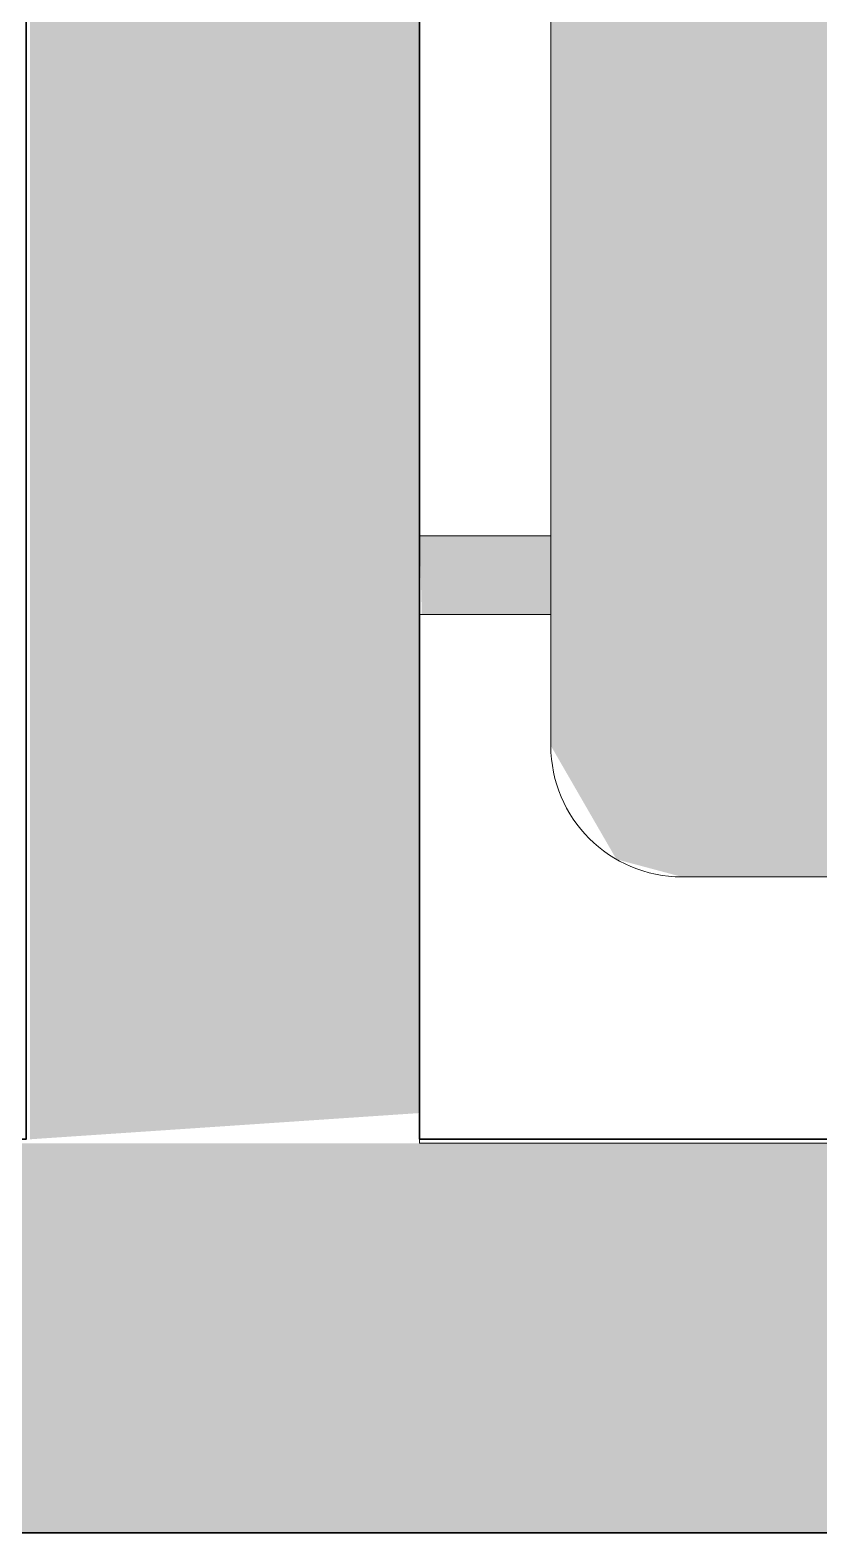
# Model space of a CAD drawing. Header units: metres. Extents: x 5 to 242, y -3 to 162.
# Drawn here: x 182.758 to 183.059, y 80.446 to 81.018 of the extents above; entities that cross this region are included whole.
import ezdxf

# ---------------------------------------------------------------- set-up
doc = ezdxf.new("R2010")
doc.units = ezdxf.units.M
doc.layers.add('1053_ARQ_BASE_MATADOURO_dwg', color=7, linetype='Continuous', lineweight=5, true_color=0x767676)
for name, color, linetype, lineweight in [('A-EQUIPAMENTOS', 7, 'Continuous', 5), ('A-PAREDE', 7, 'Continuous', 30), ('A-WALL', 7, 'Continuous', 9)]:
    doc.layers.add(name, color=color, linetype=linetype, lineweight=lineweight)

# ---------------------------------------------------------------- blocks, each defined once
blk = doc.blocks.new('1053_ARQ_BASE_MATADOURO_dwg_A$C41DB0A6B-4039624-TÉRREO 1_20')
at = {"layer": 'A-EQUIPAMENTOS', "true_color": 0xe2e2e2}
blk.add_hatch(color=254, dxfattribs=at).paths.add_polyline_path([(0.23761, 0.79), (0.4, 0.79), (0.44182, 0.76585), (0.43536, 0.10464), (0.4, 0.09), (0.075, 0.09867), (0.06036, 0.115), (0.05, 0.14), (0.05, 0.19), (0, 0.19), (0.00084, 0.22), (0.05, 0.22), (0.05, 0.66), (0, 0.66), (0.00084, 0.69), (0.05, 0.69), (0.05, 0.74), (0.075, 0.7833), (0.1, 0.79)])
at = {"layer": 'A-EQUIPAMENTOS', "color": 253, "true_color": 0xaaaaaa}
for p, q in [((0.4, 0.79), (0.1, 0.79)), ((0.05, 0.74), (0.05, 0.14)), ((0.05, 0.69), (0, 0.69)), ((0.05, 0.66), (0, 0.66))]:
    blk.add_line(p, q, dxfattribs=at)
blk.add_arc((0.1, 0.74), 0.05, 90, 180, dxfattribs=at)
blk = doc.blocks.new('1053_ARQ_BASE_MATADOURO_dwg_arq geral tgov-4039641-TÉRREO 1_20')
at = {"layer": 'A-PAREDE', "color": 253, "true_color": 0xaaaaaa}
blk.add_line((28.29823, -2.74034), (24.19823, -2.74034), dxfattribs=at)
at = {"layer": 'A-PAREDE', "color": 253, "true_color": 0xaaaaaa, "flags": 128}
blk.add_lwpolyline([(28.29823, -2.59034), (26.29823, -2.59034), (26.29823, -0.64034), (26.34823, -0.64034), (26.34823, -0.49034), (26.09823, -0.49034), (26.09823, -0.64034), (26.14823, -0.64034), (26.14823, -2.59034), (24.19823, -2.59034)], dxfattribs=at)
at = {"extrusion": (0, 0, -1), "zscale": -1, "rotation": 180}
blk.add_blockref('1053_ARQ_BASE_MATADOURO_dwg_A$C41DB0A6B-4039624-TÉRREO 1_20', (-26.29823, -1.70034), dxfattribs=at)
blk = doc.blocks.new('1053_ARQ_BASE_MATADOURO_dwg-3625622-TÉRREO 1_20')
blk.add_blockref('1053_ARQ_BASE_MATADOURO_dwg_arq geral tgov-4039641-TÉRREO 1_20', (130.20979, 83.18603))

msp = doc.modelspace()

# ---------------------------------------------------------------- hatches: boundary and pattern name
at = {"layer": 'A-WALL', "true_color": 0xffd4aa, "transparency": 33554483}
msp.add_hatch(color=41, dxfattribs=at).paths.add_polyline_path([(182.75829, 80.5957), (182.90679, 80.6057), (182.90679, 82.5457), (182.75829, 82.5457), (182.75829, 80.6057)])
h = msp.add_hatch(color=41, dxfattribs=at)
h.paths.add_polyline_path([(193.15679, 80.4457), (193.30679, 80.4457), (193.30679, 80.5942), (180.60829, 80.5942), (180.60829, 80.4457), (193.10679, 80.4457)])
h.paths.add_polyline_path([(180.99165, 80.54612), (180.75307, 80.55496), (180.75679, 80.57027), (181.44021, 80.56143), (181.44021, 80.54612), (181.05634, 80.54612)])
h.paths.add_polyline_path([(184.8236, 80.54612), (184.22337, 80.55496), (184.22337, 80.57027), (184.91051, 80.56143), (184.90679, 80.54612), (184.88679, 80.54612)])
h.paths.add_polyline_path([(183.40378, 80.54612), (183.40378, 80.57027), (184.09157, 80.56143), (184.09157, 80.54612), (183.51555, 80.54612)])
h.paths.add_polyline_path([(181.63031, 80.54612), (181.57201, 80.55496), (181.57201, 80.57027), (182.2598, 80.55977), (182.2598, 80.54612), (182.06227, 80.54612)])
h.paths.add_polyline_path([(185.59689, 80.55012), (185.50378, 80.55896), (185.51455, 80.57427), (186.49885, 80.56543), (186.49885, 80.55012), (185.85679, 80.55012)])
h.paths.add_polyline_path([(186.63065, 80.55012), (186.63065, 80.57427), (187.40089, 80.56543), (187.40089, 80.55012), (186.73958, 80.55012)])
h.paths.add_polyline_path([(188.95817, 80.55012), (188.56433, 80.55896), (188.56433, 80.57427), (189.33293, 80.56543), (189.33293, 80.55012), (188.95954, 80.55012)])
h.paths.add_polyline_path([(188.43253, 80.55012), (187.81378, 80.55896), (187.81378, 80.57427), (188.43253, 80.56543), (188.43253, 80.55137)])
h.paths.add_polyline_path([(189.93288, 80.55012), (189.46473, 80.55896), (189.46473, 80.57427), (189.9598, 80.56543), (189.9598, 80.55012)])

# ---------------------------------------------------------------- linework, layer by layer
at = {"layer": 'A-WALL', "color": 253, "true_color": 0xbbb2aa}
for p, q in [((182.90679, 80.5942), (182.90679, 82.5457)), ((180.60679, 80.4457), (193.30679, 80.4457))]:
    msp.add_line(p, q, dxfattribs=at)
at = {"layer": 'A-WALL', "color": 253, "true_color": 0xaaaaaa}
for p, q in [((184.90576, 80.5957), (182.90679, 80.5957)), ((184.90726, 80.5942), (182.90679, 80.5942))]:
    msp.add_line(p, q, dxfattribs=at)

# ---------------------------------------------------------------- block references
at = {"layer": '1053_ARQ_BASE_MATADOURO_dwg', "color": 253, "true_color": 0xaaaaaa}
msp.add_blockref('1053_ARQ_BASE_MATADOURO_dwg-3625622-TÉRREO 1_20', (26.39877, 0), dxfattribs=at)

doc.saveas('drawing.dxf')
